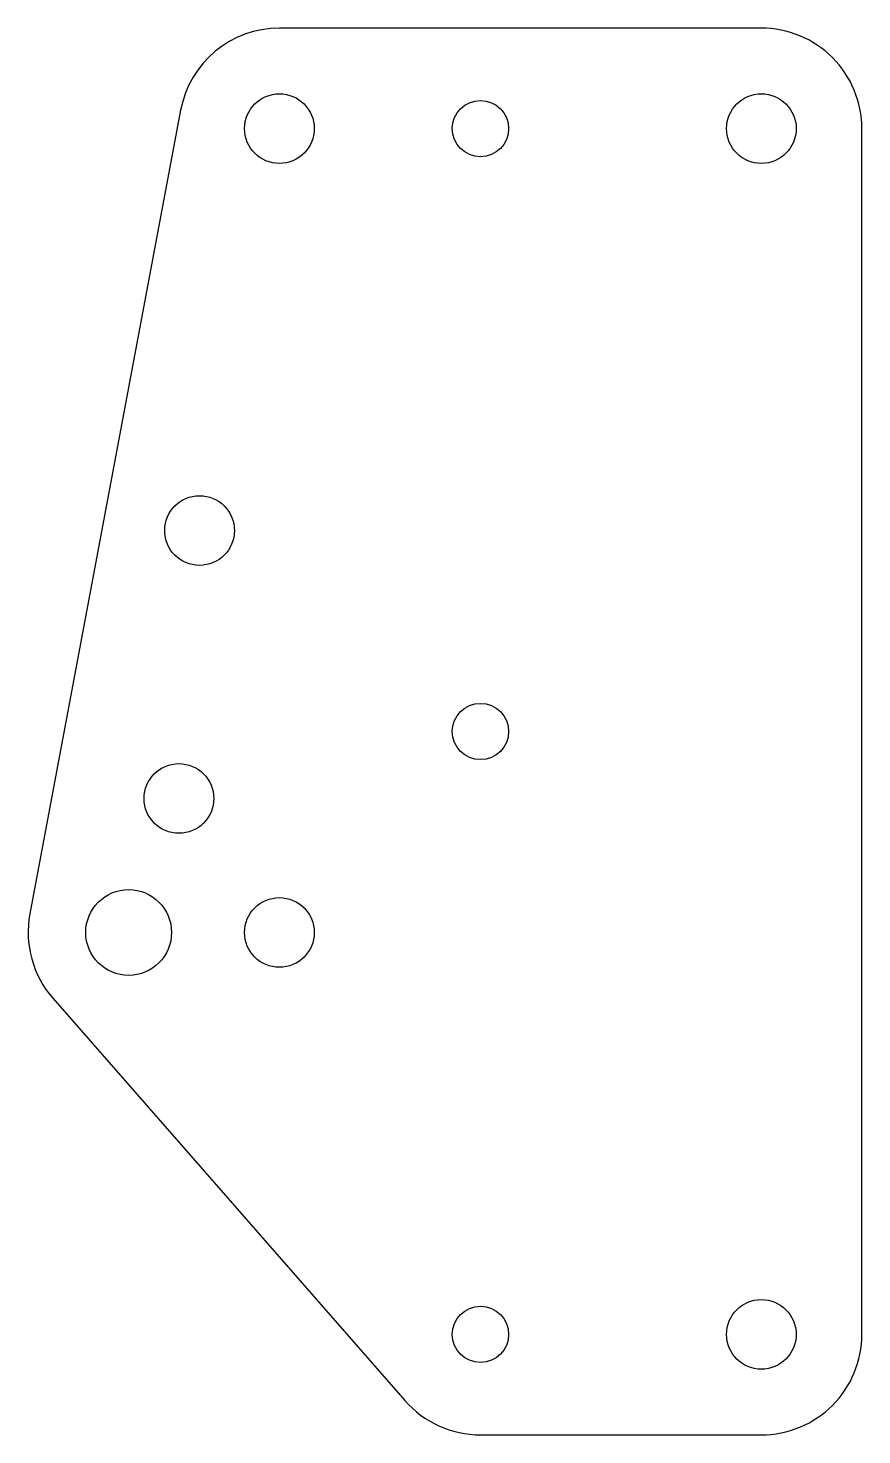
# Model space of a CAD drawing. Header units: inches. Extents: x -1.69 to 1.42, y -3.37 to 1.88.
import ezdxf

# ---------------------------------------------------------------- set-up
doc = ezdxf.new("R2010")
doc.units = ezdxf.units.IN
doc.header["$MEASUREMENT"] = 0

msp = doc.modelspace()

# ---------------------------------------------------------------- linework, layer by layer
msp.add_lwpolyline([(1.423, 1.5, 0.414214), (1.048, 1.875), (-0.75, 1.875, 0.360911), (-1.1186, 1.5691), (-1.6811, -1.4309, 0.229975), (-1.5947, -1.7469), (-0.2822, -3.2469, 0.216272), (0, -3.375), (1.048, -3.375, 0.414214), (1.423, -3)], format="xyb", close=True)
for centre, radius in [((-0.75, 1.5), 0.13), ((1.048, 1.5), 0.13), ((0, 1.5), 0.105), ((-1.048, 0), 0.13), ((0, -0.75), 0.105), ((-1.125, -1), 0.13), ((-1.3125, -1.5), 0.16), ((-0.75, -1.5), 0.13), ((1.048, -3), 0.13), ((0, -3), 0.105)]:
    msp.add_circle(centre, radius)

doc.saveas('drawing.dxf')
